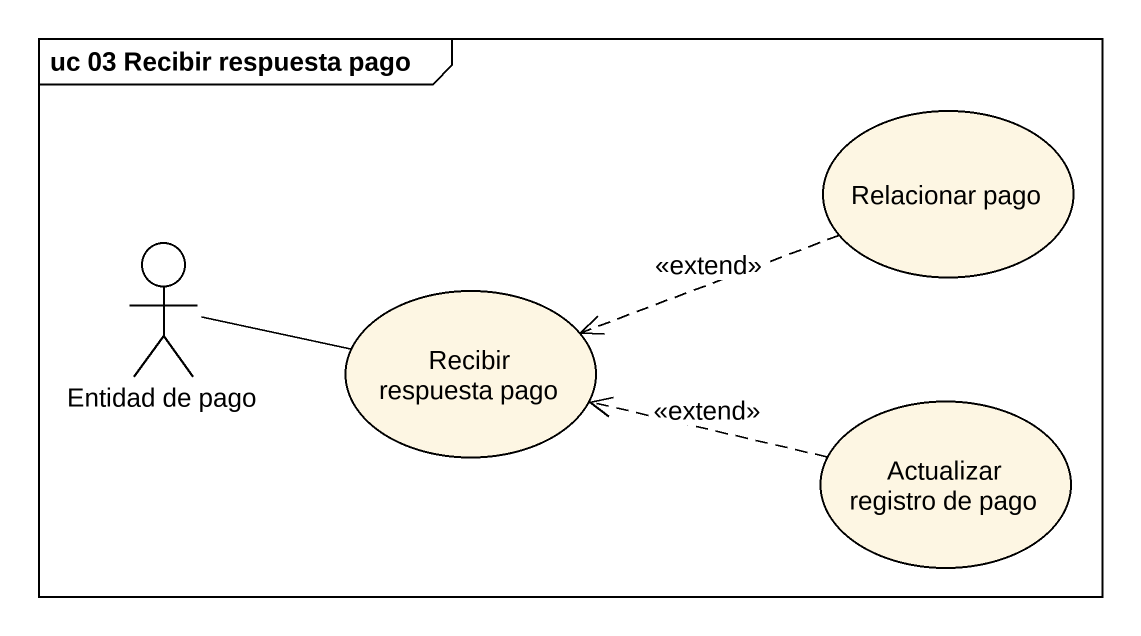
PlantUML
@startuml
mainframe uc 03 Recibir respuesta pago
usecase "Relacionar pago" as Relacionar_pago
actor "Entidad de pago" as Entidad_de_pago
usecase "Recibir respuesta pago" as Recibir_respuesta_pago
usecase "Actualizar registro de pago" as Actualizar_registro_de_pago
Relacionar_pago .left.> Recibir_respuesta_pago : <<extend>>
Entidad_de_pago -right- Recibir_respuesta_pago
Actualizar_registro_de_pago .left.> Recibir_respuesta_pago : <<extend>>
@enduml
